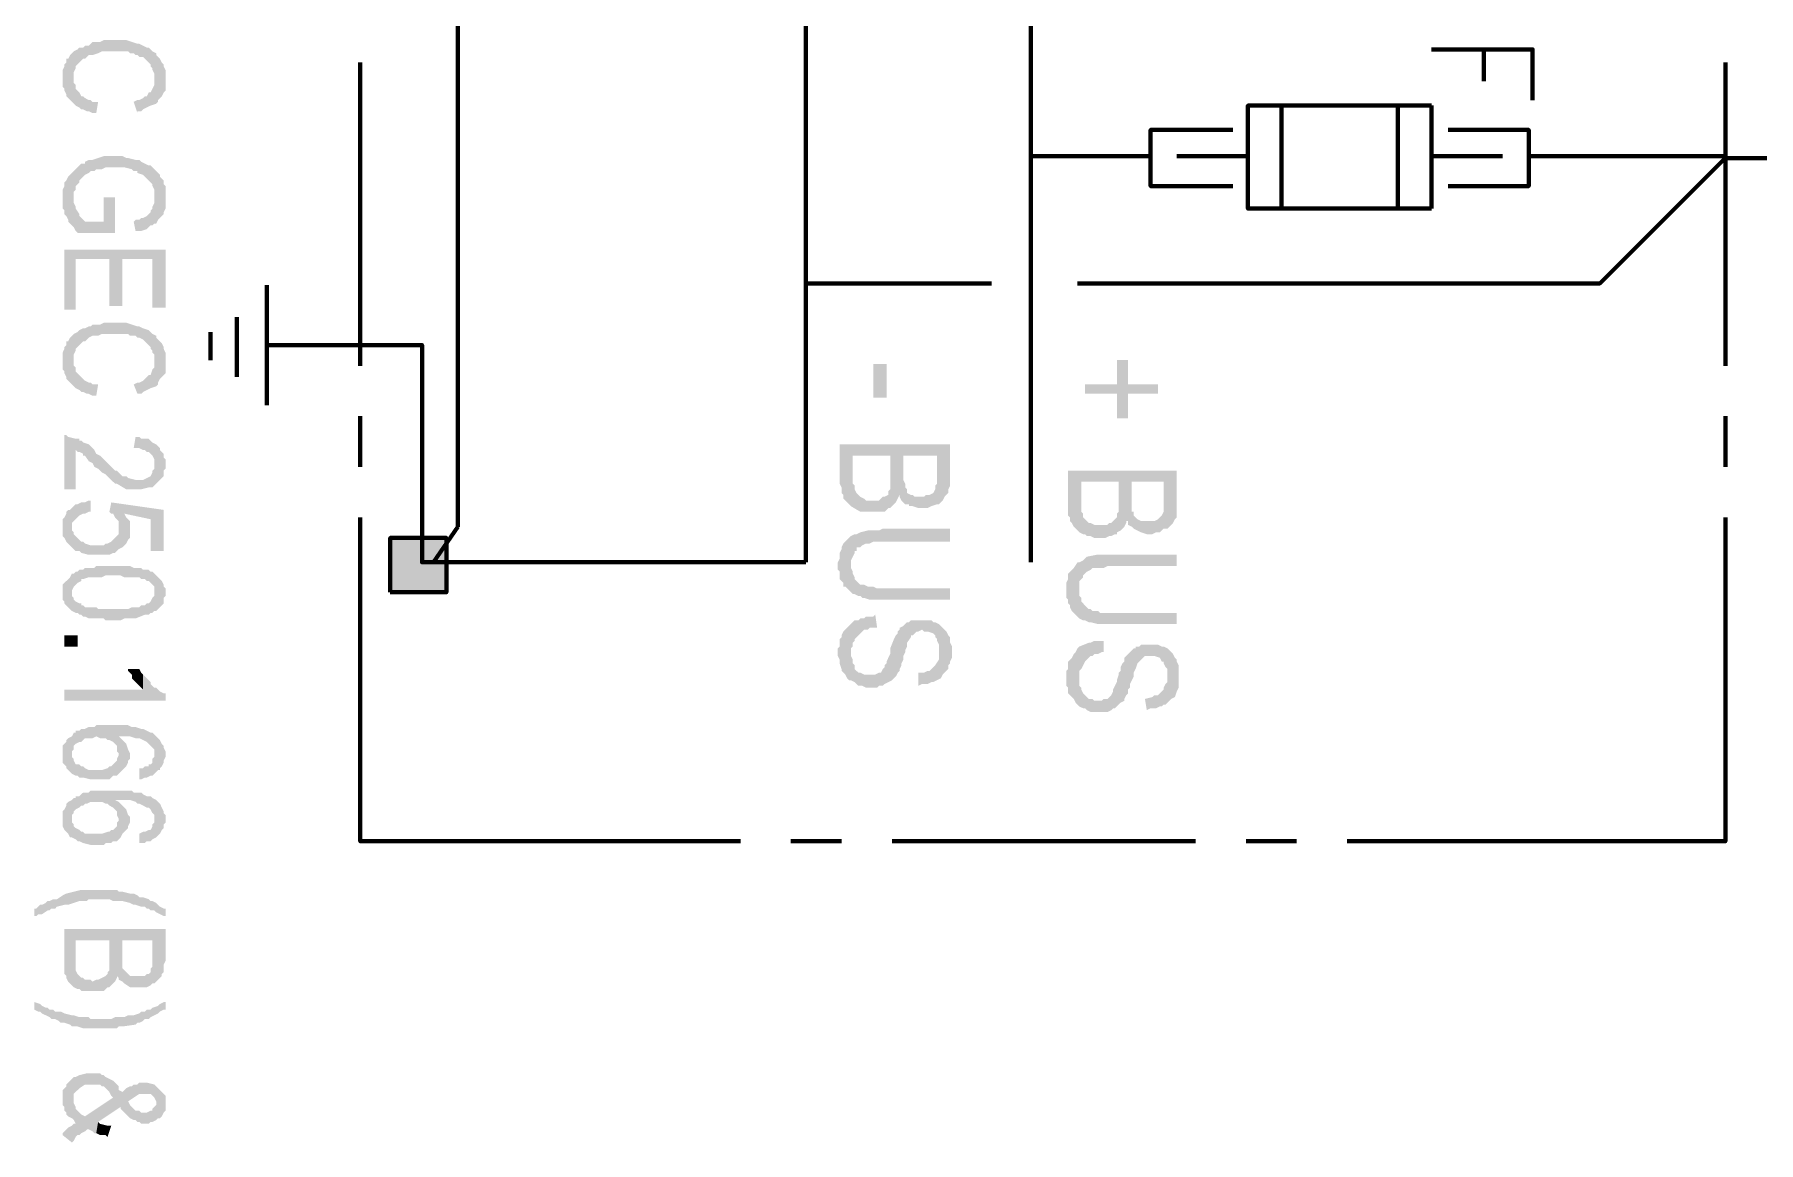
# Model space of a CAD drawing. Header units: inches. Extents: x -186 to 186, y -282 to 282.
# Drawn here: x 77.22 to 111.32, y -213.15 to -191.22 of the extents above; entities that cross this region are included whole.
import ezdxf

# ---------------------------------------------------------------- set-up
doc = ezdxf.new("R2010")
doc.units = ezdxf.units.IN
doc.header["$MEASUREMENT"] = 0
doc.layers.add('H', color=7, linetype='CONTINUOUS', lineweight=100)
doc.layers.add('P', color=250, linetype='CONTINUOUS', lineweight=100)

msp = doc.modelspace()

# ---------------------------------------------------------------- hatches: boundary and pattern name
at = {"layer": 'H', "linetype": 'Continuous'}
for points in [[(79.63, -191.593), (79.556, -191.556), (79.519, -191.519), (79.481, -191.481), (79.444, -191.481), (79.37, -191.444), (79.296, -191.407), (79.259, -191.407), (79.037, -191.333), (79, -191.333), (78.926, -191.333), (78.704, -191.333), (78.667, -191.333), (78.593, -191.333), (78.519, -191.37), (78.481, -191.37), (78.37, -191.37), (78.333, -191.407), (78.296, -191.444), (78.222, -191.444), (78.185, -191.481), (78.111, -191.481), (78.074, -191.519), (78, -191.556), (77.963, -191.593), (77.926, -191.63), (77.889, -191.704), (77.852, -191.704), (77.852, -191.778), (77.815, -191.815), (77.815, -191.852), (77.778, -191.926), (77.778, -191.963), (77.778, -192.037), (77.778, -192.111), (77.778, -192.148), (77.778, -192.185), (77.778, -192.259), (77.815, -192.296), (77.815, -192.333), (77.852, -192.407), (77.852, -192.444), (77.889, -192.481), (77.926, -192.519), (77.963, -192.556), (78, -192.074), (78, -192), (78, -191.963), (78.037, -191.889), (78.037, -191.852), (78.074, -191.815), (78.111, -191.778), (78.148, -191.741), (78.185, -191.704), (78.222, -191.704), (78.259, -191.667), (78.296, -191.63), (78.37, -191.63), (78.481, -191.593), (78.556, -191.556), (78.63, -191.556), (78.667, -191.556), (78.963, -191.556), (79, -191.556), (79.074, -191.556), (79.111, -191.593), (79.185, -191.593), (79.222, -191.63), (79.259, -191.63), (79.296, -191.667), (79.37, -191.667), (79.407, -191.704), (79.444, -191.741), (79.481, -191.778), (79.519, -191.815), (79.519, -191.852), (79.556, -191.889), (79.556, -191.926), (79.593, -192), (79.593, -192.037), (79.593, -192.111)], [(79.815, -192.111), (79.815, -192.037), (79.815, -191.963), (79.815, -191.926), (79.778, -191.852), (79.778, -191.815), (79.741, -191.778), (79.704, -191.704), (79.667, -191.667), (79.63, -191.63), (79.63, -191.593), (79.593, -192.111), (79.593, -192.185), (79.593, -192.222), (79.556, -192.296), (79.519, -192.37), (79.481, -192.37), (79.444, -192.444), (79.407, -192.444), (79.37, -192.481), (79.296, -192.519), (79.259, -192.519), (79.185, -192.556), (79.259, -192.778), (79.259, -192.741), (79.333, -192.741), (79.37, -192.704), (79.519, -192.63), (79.63, -192.593), (79.667, -192.556), (79.667, -192.519), (79.704, -192.481), (79.741, -192.444), (79.778, -192.37), (79.815, -192.333), (79.815, -192.296), (79.815, -192.222), (79.815, -192.185)], [(78.481, -192.556), (78.444, -192.556), (78.37, -192.556), (78.333, -192.519), (78.296, -192.519), (78.222, -192.481), (78.185, -192.444), (78.148, -192.444), (78.111, -192.37), (78.074, -192.333), (78.037, -192.296), (78.037, -192.222), (78, -192.185), (78, -192.148), (78, -192.074), (77.963, -192.556), (78, -192.593), (78.037, -192.63), (78.111, -192.667), (78.148, -192.704), (78.185, -192.704), (78.259, -192.741), (78.296, -192.741), (78.37, -192.778), (78.444, -192.778)], [(79.815, -194.444), (79.815, -194.333), (79.815, -194.296), (79.815, -194.222), (79.778, -194.185), (79.778, -194.111), (79.741, -194.074), (79.704, -194.037), (79.704, -194), (79.667, -193.963), (79.63, -193.926), (79.593, -193.889), (79.556, -193.852), (79.519, -193.815), (79.481, -193.815), (79.407, -193.778), (79.333, -193.741), (79.296, -193.704), (79.222, -193.704), (79.074, -193.667), (79.037, -193.667), (78.963, -193.63), (78.852, -193.63), (78.778, -193.63), (78.704, -193.63), (78.593, -193.63), (78.37, -193.704), (78.333, -193.704), (78.296, -193.704), (78.222, -193.741), (78.222, -193.778), (78.148, -193.778), (78.111, -193.815), (78.074, -193.852), (78.037, -193.889), (78, -193.926), (77.963, -193.963), (77.926, -194), (77.889, -194.037), (77.852, -194.111), (77.815, -194.148), (77.815, -194.185), (77.815, -194.222), (77.778, -194.296), (77.778, -194.333), (77.778, -194.407), (77.778, -194.481), (77.778, -194.556), (77.778, -194.593), (77.778, -194.667), (77.815, -194.704), (77.815, -194.778), (77.852, -194.815), (77.889, -194.889), (77.889, -194.926), (77.926, -194.963), (77.963, -195), (78, -195.037), (78, -194.444), (78, -194.37), (78, -194.333), (78.037, -194.296), (78.037, -194.222), (78.074, -194.185), (78.111, -194.148), (78.111, -194.111), (78.148, -194.074), (78.185, -194.037), (78.222, -194), (78.296, -193.963), (78.333, -193.926), (78.407, -193.926), (78.444, -193.889), (78.556, -193.889), (78.63, -193.852), (78.667, -193.852), (78.741, -193.852), (78.889, -193.852), (78.926, -193.852), (79, -193.852), (79.148, -193.889), (79.185, -193.926), (79.259, -193.926), (79.259, -193.963), (79.37, -194), (79.407, -194.037), (79.444, -194.074), (79.481, -194.111), (79.519, -194.148), (79.556, -194.185), (79.556, -194.222), (79.593, -194.296), (79.593, -194.333), (79.593, -194.444), (79.63, -194.963), (79.667, -194.889), (79.704, -194.852), (79.741, -194.815), (79.778, -194.778), (79.778, -194.741), (79.815, -194.667), (79.815, -194.63), (79.815, -194.556), (79.815, -194.519)], [(78.815, -195.148), (78.815, -194.444), (78.593, -194.444), (78.593, -194.926), (78.222, -194.926), (78.185, -194.889), (78.148, -194.852), (78.111, -194.815), (78.111, -194.778), (78.037, -194.667), (78.037, -194.63), (78, -194.556), (78, -194.519), (78, -194.444), (78, -195.037), (78.037, -195.111), (78.074, -195.148)], [(79.63, -194.963), (79.593, -194.444), (79.593, -194.519), (79.593, -194.556), (79.556, -194.63), (79.556, -194.667), (79.519, -194.704), (79.519, -194.741), (79.481, -194.778), (79.444, -194.815), (79.37, -194.852), (79.333, -194.852), (79.296, -194.889), (79.222, -194.889), (79.185, -194.926), (79.222, -195.111), (79.259, -195.111), (79.333, -195.111), (79.444, -195.074), (79.481, -195.037), (79.519, -195), (79.556, -195), (79.593, -194.963)], [(79.815, -196.63), (79.815, -195.481), (77.815, -195.481), (77.815, -196.667), (78.037, -196.667), (78.037, -195.667), (78.704, -195.667), (78.704, -196.593), (78.963, -196.593), (78.963, -195.667), (79.556, -195.667), (79.556, -196.63)], [(79.63, -197.185), (79.556, -197.148), (79.519, -197.111), (79.481, -197.074), (79.37, -197.037), (79.296, -197), (79.259, -197), (79.037, -196.926), (79, -196.926), (78.926, -196.926), (78.704, -196.926), (78.667, -196.926), (78.593, -196.926), (78.519, -196.963), (78.481, -196.963), (78.37, -196.963), (78.333, -197), (78.296, -197), (78.222, -197.037), (78.185, -197.037), (78.111, -197.074), (78.074, -197.111), (78, -197.148), (77.963, -197.185), (77.926, -197.222), (77.889, -197.296), (77.852, -197.296), (77.852, -197.37), (77.815, -197.407), (77.815, -197.444), (77.778, -197.519), (77.778, -197.556), (77.778, -197.63), (77.778, -197.667), (77.778, -197.704), (77.778, -197.778), (77.778, -197.852), (77.815, -197.889), (77.815, -197.926), (77.852, -198), (77.852, -198.037), (77.889, -198.074), (77.926, -198.111), (77.963, -198.148), (78, -197.667), (78, -197.593), (78, -197.556), (78.037, -197.481), (78.037, -197.444), (78.074, -197.407), (78.111, -197.37), (78.148, -197.333), (78.185, -197.296), (78.222, -197.296), (78.259, -197.259), (78.296, -197.222), (78.37, -197.185), (78.481, -197.185), (78.556, -197.148), (78.63, -197.148), (78.667, -197.148), (78.963, -197.148), (79, -197.148), (79.074, -197.148), (79.111, -197.185), (79.185, -197.185), (79.222, -197.185), (79.259, -197.222), (79.296, -197.222), (79.37, -197.259), (79.407, -197.296), (79.444, -197.333), (79.481, -197.37), (79.519, -197.407), (79.519, -197.444), (79.556, -197.481), (79.556, -197.519), (79.593, -197.556), (79.593, -197.63), (79.593, -197.704)], [(79.815, -197.704), (79.815, -197.63), (79.815, -197.556), (79.815, -197.519), (79.778, -197.444), (79.778, -197.407), (79.741, -197.333), (79.704, -197.296), (79.667, -197.259), (79.63, -197.222), (79.63, -197.185), (79.593, -197.704), (79.593, -197.778), (79.593, -197.815), (79.556, -197.852), (79.519, -197.963), (79.481, -197.963), (79.444, -198), (79.407, -198.037), (79.37, -198.074), (79.296, -198.111), (79.259, -198.111), (79.185, -198.148), (79.259, -198.333), (79.333, -198.333), (79.37, -198.296), (79.519, -198.222), (79.63, -198.185), (79.667, -198.148), (79.667, -198.111), (79.704, -198.037), (79.741, -198), (79.778, -197.963), (79.815, -197.926), (79.815, -197.852), (79.815, -197.815), (79.815, -197.778)], [(78.481, -198.148), (78.444, -198.148), (78.37, -198.148), (78.333, -198.111), (78.296, -198.111), (78.222, -198.074), (78.185, -198.037), (78.148, -198), (78.111, -197.963), (78.074, -197.926), (78.037, -197.889), (78.037, -197.815), (78, -197.778), (78, -197.741), (78, -197.667), (77.963, -198.148), (78, -198.185), (78.037, -198.222), (78.111, -198.259), (78.148, -198.296), (78.185, -198.296), (78.259, -198.333), (78.296, -198.333), (78.37, -198.37), (78.444, -198.37)], [(93.815, -198.407), (94.074, -198.407), (94.074, -197.741), (93.815, -197.741)], [(99.444, -198.333), (99.444, -198.148), (98.852, -198.148), (98.852, -197.667), (98.63, -197.667), (98.63, -198.148), (98, -198.148), (98, -198.333), (98.63, -198.333), (98.63, -198.815), (98.852, -198.815), (98.852, -198.333)], [(79.63, -200.111), (79.593, -199.704), (79.593, -199.778), (79.593, -199.815), (79.556, -199.852), (79.556, -199.889), (79.519, -199.963), (79.444, -200), (79.37, -200.037), (79.333, -200.037), (79.259, -200.037), (79.222, -200.037), (79.074, -200), (79.037, -199.963), (78.963, -199.963), (78.926, -199.926), (78.889, -199.889), (78.852, -199.852), (78.815, -199.852), (78.778, -199.815), (78.741, -199.778), (78.704, -199.741), (78.63, -199.667), (78.519, -199.556), (78.444, -199.519), (78.407, -199.444), (78.37, -199.407), (78.333, -199.37), (78.296, -199.333), (78.185, -199.296), (78.148, -199.259), (78.111, -199.259), (78.111, -199.222), (78.037, -199.222), (77.889, -199.185), (77.852, -199.148), (77.815, -199.148), (77.815, -200.222), (78.037, -200.222), (78.037, -199.444), (78.074, -199.481), (78.111, -199.481), (78.185, -199.519), (78.185, -199.556), (78.222, -199.556), (78.296, -199.667), (78.37, -199.704), (78.407, -199.778), (78.481, -199.815), (78.519, -199.852), (78.556, -199.889), (78.63, -199.926), (78.667, -199.963), (78.704, -200), (78.741, -200.037), (78.778, -200.074), (78.815, -200.111), (78.852, -200.111), (79.037, -200.222), (79.111, -200.222), (79.148, -200.222), (79.185, -200.222), (79.333, -200.222), (79.481, -200.185), (79.556, -200.185), (79.593, -200.148)], [(79.815, -199.741), (79.815, -199.63), (79.778, -199.593), (79.778, -199.519), (79.741, -199.481), (79.704, -199.444), (79.704, -199.407), (79.667, -199.37), (79.63, -199.333), (79.556, -199.296), (79.519, -199.259), (79.481, -199.222), (79.407, -199.222), (79.333, -199.222), (79.296, -199.185), (79.222, -199.185), (79.185, -199.407), (79.259, -199.407), (79.296, -199.407), (79.37, -199.444), (79.407, -199.444), (79.444, -199.481), (79.481, -199.481), (79.519, -199.519), (79.556, -199.556), (79.593, -199.63), (79.593, -199.667), (79.593, -199.704), (79.63, -200.111), (79.667, -200.074), (79.741, -200), (79.778, -199.963), (79.778, -199.889), (79.778, -199.852), (79.815, -199.815)], [(95.333, -200), (95.333, -199.333), (93.148, -199.333), (93.148, -200.111), (93.185, -200.185), (93.185, -200.222), (93.185, -200.296), (93.222, -200.333), (93.222, -200.37), (93.222, -200.407), (93.259, -200.444), (93.296, -200.481), (93.333, -200.519), (93.37, -200.556), (93.407, -199.556), (94.148, -199.556), (94.148, -200), (94.185, -200.556), (94.222, -200.519), (94.259, -200.481), (94.296, -200.407), (94.333, -200.333), (94.333, -200.37), (94.37, -200.444), (94.407, -200.481), (94.407, -199.556), (95.074, -199.556), (95.074, -199.926), (95.111, -200.519), (95.148, -200.481), (95.185, -200.444), (95.222, -200.37), (95.259, -200.333), (95.296, -200.296), (95.296, -200.259), (95.296, -200.222), (95.333, -200.148), (95.333, -200.074)], [(94.185, -200.556), (94.148, -200), (94.148, -200.111), (94.148, -200.148), (94.148, -200.222), (94.111, -200.259), (94.111, -200.333), (94.037, -200.37), (94, -200.37), (93.963, -200.407), (93.926, -200.444), (93.852, -200.444), (93.741, -200.444), (93.667, -200.444), (93.63, -200.407), (93.556, -200.37), (93.519, -200.333), (93.481, -200.296), (93.444, -200.222), (93.444, -200.148), (93.407, -200.111), (93.407, -199.556), (93.37, -200.556), (93.556, -200.667), (93.593, -200.667), (93.667, -200.667), (93.889, -200.667), (93.963, -200.667), (94.037, -200.667), (94.074, -200.63), (94.111, -200.593), (94.148, -200.593)], [(95.111, -200.519), (95.074, -199.926), (95.074, -200.111), (95.037, -200.148), (95.037, -200.185), (95.037, -200.222), (95, -200.296), (94.926, -200.333), (94.852, -200.333), (94.815, -200.37), (94.741, -200.37), (94.704, -200.37), (94.63, -200.37), (94.593, -200.333), (94.556, -200.333), (94.481, -200.296), (94.481, -200.222), (94.444, -200.185), (94.444, -200.148), (94.444, -200.111), (94.407, -200.037), (94.407, -199.556), (94.407, -200.481), (94.444, -200.519), (94.519, -200.519), (94.519, -200.556), (94.593, -200.556), (94.704, -200.593), (94.852, -200.593), (94.889, -200.593), (94.963, -200.556), (95.074, -200.519)], [(99.815, -200.519), (99.815, -199.852), (97.667, -199.852), (97.667, -200.593), (97.667, -200.667), (97.667, -200.741), (97.704, -200.778), (97.704, -200.852), (97.741, -200.889), (97.778, -200.963), (97.815, -201), (97.852, -201.037), (97.889, -201.074), (97.926, -200.074), (98.667, -200.074), (98.667, -200.481), (98.704, -201.037), (98.741, -201), (98.778, -200.963), (98.815, -200.889), (98.815, -200.852), (98.852, -200.852), (98.852, -200.926), (98.926, -200.963), (98.926, -200.074), (99.556, -200.074), (99.556, -200.444), (99.63, -201), (99.667, -200.963), (99.704, -200.926), (99.741, -200.889), (99.778, -200.815), (99.815, -200.778), (99.815, -200.704), (99.815, -200.63), (99.815, -200.556)], [(98.704, -201.037), (98.667, -200.481), (98.667, -200.593), (98.667, -200.667), (98.63, -200.704), (98.63, -200.741), (98.63, -200.778), (98.593, -200.815), (98.556, -200.852), (98.519, -200.889), (98.481, -200.889), (98.444, -200.926), (98.37, -200.926), (98.222, -200.926), (98.185, -200.926), (98.111, -200.889), (98.074, -200.889), (98.037, -200.852), (98, -200.815), (97.963, -200.778), (97.963, -200.741), (97.963, -200.704), (97.926, -200.667), (97.926, -200.593), (97.926, -200.074), (97.889, -201.074), (97.963, -201.111), (98, -201.111), (98.037, -201.148), (98.111, -201.148), (98.185, -201.185), (98.407, -201.185), (98.481, -201.148), (98.519, -201.148), (98.593, -201.111), (98.63, -201.111), (98.63, -201.074)], [(99.63, -201), (99.556, -200.444), (99.556, -200.63), (99.556, -200.667), (99.519, -200.741), (99.481, -200.778), (99.444, -200.815), (99.37, -200.852), (99.296, -200.852), (99.222, -200.852), (99.148, -200.852), (99.111, -200.852), (99.037, -200.815), (99, -200.778), (98.963, -200.741), (98.963, -200.667), (98.926, -200.667), (98.926, -200.593), (98.926, -200.519), (98.926, -200.074), (98.926, -200.963), (98.963, -201), (99.037, -201.037), (99.111, -201.074), (99.222, -201.111), (99.333, -201.111), (99.407, -201.074), (99.481, -201.074), (99.556, -201)], [(78.333, -200.667), (78.333, -200.444), (78.296, -200.444), (78.222, -200.481), (78.185, -200.481), (78.148, -200.481), (78.074, -200.519), (78.037, -200.519), (78, -200.556), (77.963, -200.593), (77.963, -200.963), (77.963, -200.889), (78, -200.852), (78.037, -200.815), (78.074, -200.778), (78.111, -200.741), (78.185, -200.704), (78.222, -200.704), (78.296, -200.667)], [(79.778, -201.444), (79.778, -200.63), (78.741, -200.481), (78.704, -200.667), (78.741, -200.704), (78.778, -200.704), (78.815, -200.778), (78.852, -200.815), (78.889, -200.852), (78.889, -200.926), (78.889, -201.407), (78.963, -201.37), (79, -200.704), (79.519, -200.815), (79.519, -201.444)], [(78.889, -201.407), (78.889, -200.963), (78.889, -201.037), (78.889, -201.111), (78.852, -201.148), (78.815, -201.185), (78.778, -201.222), (78.741, -201.259), (78.667, -201.296), (78.63, -201.296), (78.593, -201.333), (78.333, -201.333), (78.222, -201.296), (78.185, -201.259), (78.148, -201.259), (78.111, -201.222), (78.074, -201.185), (78.037, -201.148), (78, -201.111), (78, -201.074), (77.963, -201.037), (77.963, -200.963), (77.963, -200.593), (77.926, -200.63), (77.889, -200.63), (77.852, -200.667), (77.852, -200.704), (77.815, -200.778), (77.778, -200.815), (77.778, -200.852), (77.778, -200.926), (77.778, -200.963), (77.778, -201.037), (77.778, -201.074), (77.778, -201.148), (77.815, -201.185), (77.852, -201.259), (77.889, -201.296), (77.963, -201.37), (78, -201.407), (78.037, -201.444), (78.111, -201.444), (78.148, -201.481), (78.296, -201.519), (78.37, -201.519), (78.556, -201.519), (78.63, -201.519), (78.667, -201.519), (78.704, -201.519), (78.778, -201.481), (78.815, -201.481), (78.852, -201.444)], [(79.111, -201.037), (79.111, -200.963), (79.111, -200.889), (79.111, -200.852), (79.074, -200.815), (79.037, -200.778), (79, -200.704), (78.963, -201.37), (79.037, -201.296), (79.074, -201.222), (79.111, -201.185), (79.111, -201.148), (79.111, -201.074)], [(95.333, -202.407), (95.333, -202.185), (93.889, -202.185), (93.815, -202.148), (93.741, -202.148), (93.704, -202.148), (93.63, -202.111), (93.593, -202.111), (93.556, -202.111), (93.519, -202.074), (93.481, -202.037), (93.444, -202), (93.444, -201.963), (93.407, -201.889), (93.407, -201.852), (93.37, -201.778), (93.37, -201.704), (93.37, -201.148), (93.333, -201.185), (93.259, -201.259), (93.222, -201.296), (93.185, -201.37), (93.185, -201.407), (93.148, -201.481), (93.148, -201.519), (93.148, -201.593), (93.111, -201.667), (93.111, -201.815), (93.148, -201.852), (93.148, -201.926), (93.148, -202), (93.185, -202.037), (93.222, -202.074), (93.222, -202.148), (93.259, -202.148), (93.296, -202.185), (93.333, -202.222), (93.407, -202.296), (93.444, -202.296), (93.519, -202.333), (93.556, -202.333), (93.593, -202.37), (93.63, -202.37), (93.741, -202.407), (93.852, -202.407), (93.926, -202.407), (94.074, -202.407)], [(95.333, -201.259), (95.333, -201), (94, -201), (93.926, -201.037), (93.852, -201.037), (93.778, -201.037), (93.704, -201.037), (93.556, -201.074), (93.481, -201.111), (93.444, -201.111), (93.37, -201.148), (93.37, -201.704), (93.37, -201.63), (93.407, -201.556), (93.444, -201.481), (93.444, -201.444), (93.481, -201.444), (93.481, -201.37), (93.556, -201.37), (93.593, -201.333), (93.667, -201.296), (93.704, -201.296), (93.741, -201.296), (93.815, -201.259), (93.852, -201.259), (93.926, -201.259), (94.074, -201.259)], [(85.37, -201.185), (84.259, -201.185), (84.259, -202.259)], [(85.37, -201.185), (85.37, -202.259), (84.259, -202.259)], [(99.815, -201.741), (99.815, -201.519), (98.519, -201.519), (98.444, -201.519), (98.333, -201.519), (98.296, -201.519), (98.222, -201.519), (98.037, -201.556), (98, -201.593), (97.963, -201.63), (97.889, -201.667), (97.889, -202.185), (97.889, -202.111), (97.889, -202.037), (97.926, -202), (97.963, -201.963), (97.963, -201.926), (98, -201.889), (98.037, -201.852), (98.111, -201.815), (98.148, -201.778), (98.185, -201.778), (98.259, -201.778), (98.296, -201.778), (98.37, -201.778), (98.444, -201.741), (98.593, -201.741)], [(79.815, -202.259), (79.815, -202.185), (79.778, -202.148), (79.778, -202.111), (79.741, -202.037), (79.704, -202), (79.667, -201.963), (79.63, -201.926), (79.593, -201.889), (79.556, -201.852), (79.519, -201.852), (79.481, -201.815), (79.407, -201.815), (79.37, -201.815), (79.333, -201.778), (79.296, -201.778), (79.222, -201.778), (79.185, -201.778), (79.111, -201.741), (79.037, -201.741), (79, -201.741), (78.593, -201.741), (78.519, -201.741), (78.444, -201.741), (78.407, -201.778), (78.333, -201.778), (78.296, -201.778), (78.222, -201.778), (78.185, -201.815), (78.148, -201.815), (78.111, -201.815), (78.074, -201.852), (78.037, -201.852), (78, -201.889), (77.963, -201.889), (77.963, -202.259), (77.963, -202.222), (78, -202.148), (78.037, -202.111), (78.074, -202.074), (78.148, -202.037), (78.148, -202), (78.185, -202), (78.296, -201.963), (78.333, -201.963), (78.37, -201.963), (78.444, -201.963), (78.556, -201.963), (78.63, -201.926), (78.926, -201.926), (79, -201.963), (79.148, -201.963), (79.222, -201.963), (79.296, -201.963), (79.333, -202), (79.37, -202), (79.407, -202), (79.444, -202.037), (79.481, -202.037), (79.519, -202.074), (79.556, -202.111), (79.593, -202.148), (79.593, -202.222), (79.593, -202.259), (79.63, -202.63), (79.667, -202.593), (79.704, -202.556), (79.741, -202.519), (79.778, -202.481), (79.778, -202.444), (79.778, -202.37), (79.815, -202.333)], [(99.815, -202.889), (99.815, -202.667), (98.37, -202.667), (98.296, -202.667), (98.259, -202.63), (98.185, -202.63), (98.148, -202.63), (98.111, -202.593), (98.074, -202.593), (98.037, -202.556), (98, -202.519), (97.963, -202.481), (97.926, -202.444), (97.926, -202.37), (97.889, -202.333), (97.889, -202.259), (97.889, -202.185), (97.889, -201.667), (97.852, -201.667), (97.778, -201.778), (97.741, -201.815), (97.667, -201.889), (97.667, -201.963), (97.667, -202), (97.63, -202.074), (97.63, -202.148), (97.63, -202.296), (97.63, -202.37), (97.667, -202.407), (97.667, -202.481), (97.704, -202.519), (97.704, -202.556), (97.741, -202.63), (97.778, -202.667), (97.815, -202.704), (97.852, -202.741), (97.889, -202.778), (97.963, -202.815), (98, -202.815), (98.074, -202.852), (98.111, -202.852), (98.259, -202.889), (98.37, -202.889), (98.444, -202.889), (98.593, -202.889)], [(79.63, -202.63), (79.593, -202.259), (79.593, -202.296), (79.593, -202.333), (79.556, -202.37), (79.519, -202.444), (79.481, -202.481), (79.444, -202.481), (79.407, -202.519), (79.37, -202.519), (79.333, -202.519), (79.296, -202.556), (79.185, -202.556), (79.148, -202.556), (79.074, -202.593), (78.481, -202.593), (78.444, -202.556), (78.37, -202.556), (78.296, -202.556), (78.222, -202.556), (78.185, -202.519), (78.148, -202.519), (78.148, -202.481), (78.111, -202.481), (78.037, -202.444), (78, -202.407), (78, -202.37), (77.963, -202.333), (77.963, -202.259), (77.963, -201.889), (77.926, -201.963), (77.852, -202.037), (77.815, -202.074), (77.778, -202.111), (77.778, -202.148), (77.778, -202.222), (77.778, -202.259), (77.778, -202.296), (77.778, -202.333), (77.778, -202.407), (77.815, -202.444), (77.815, -202.481), (77.852, -202.519), (77.889, -202.556), (77.963, -202.63), (78.037, -202.667), (78.074, -202.667), (78.111, -202.704), (78.148, -202.704), (78.185, -202.741), (78.222, -202.741), (78.296, -202.778), (78.333, -202.778), (78.407, -202.778), (78.444, -202.778), (78.593, -202.778), (78.63, -202.815), (78.926, -202.815), (79, -202.778), (79.074, -202.778), (79.148, -202.778), (79.185, -202.778), (79.222, -202.778), (79.407, -202.704), (79.444, -202.704), (79.481, -202.704), (79.519, -202.667), (79.556, -202.667), (79.593, -202.63)], [(95.37, -203.444), (95.37, -203.333), (95.333, -203.259), (95.333, -203.185), (95.333, -203.148), (95.296, -203.111), (95.259, -203.037), (95.222, -203), (95.185, -202.963), (95.148, -202.926), (95.111, -202.889), (95.037, -202.852), (95, -202.852), (94.963, -202.815), (94.889, -202.815), (94.667, -202.815), (94.63, -202.815), (94.556, -202.815), (94.519, -202.852), (94.481, -202.852), (94.444, -202.889), (94.407, -202.926), (94.333, -202.963), (94.333, -203), (94.296, -203.037), (94.296, -203.074), (94.259, -203.111), (94.222, -203.185), (94.148, -203.37), (94.148, -203.407), (94.148, -203.481), (94.074, -203.63), (94.074, -203.667), (94.037, -203.704), (94.037, -203.741), (94, -203.778), (93.963, -203.852), (93.926, -203.852), (93.852, -203.889), (93.815, -203.889), (93.667, -203.889), (93.63, -203.889), (93.556, -203.852), (93.519, -203.852), (93.481, -203.815), (93.444, -203.778), (93.444, -203.704), (93.407, -203.667), (93.407, -203.593), (93.37, -203.519), (93.37, -203.481), (93.37, -202.889), (93.333, -202.926), (93.296, -202.963), (93.259, -203), (93.222, -203.037), (93.185, -203.111), (93.185, -203.148), (93.148, -203.185), (93.148, -203.259), (93.148, -203.333), (93.111, -203.37), (93.111, -203.519), (93.148, -203.593), (93.148, -203.667), (93.185, -203.778), (93.185, -203.815), (93.222, -203.852), (93.259, -203.889), (93.296, -203.963), (93.333, -204), (93.37, -204), (93.444, -204.037), (93.481, -204.074), (93.519, -204.111), (93.593, -204.111), (93.667, -204.148), (93.889, -204.148), (93.926, -204.111), (94, -204.111), (94.037, -204.074), (94.111, -204.037), (94.185, -204), (94.259, -203.926), (94.296, -203.852), (94.333, -203.815), (94.333, -203.778), (94.37, -203.704), (94.37, -203.667), (94.407, -203.593), (94.407, -203.519), (94.444, -203.444), (94.444, -203.407), (94.481, -203.333), (94.481, -203.259), (94.556, -203.148), (94.556, -203.111), (94.593, -203.111), (94.667, -203.037), (94.704, -203.037), (94.778, -203), (94.815, -203.037), (94.889, -203.037), (95, -203.074), (95.037, -203.111), (95.037, -203.148), (95.074, -203.185), (95.074, -203.222), (95.111, -203.296), (95.111, -203.444), (95.148, -203.963), (95.185, -203.889), (95.259, -203.815), (95.296, -203.778), (95.296, -203.704), (95.333, -203.667), (95.333, -203.63), (95.37, -203.556), (95.37, -203.481)], [(93.889, -202.963), (93.852, -202.704), (93.815, -202.741), (93.741, -202.741), (93.667, -202.741), (93.63, -202.778), (93.556, -202.778), (93.519, -202.815), (93.444, -202.815), (93.407, -202.852), (93.37, -202.889), (93.37, -203.481), (93.37, -203.37), (93.407, -203.333), (93.407, -203.259), (93.444, -203.222), (93.444, -203.185), (93.481, -203.148), (93.519, -203.111), (93.556, -203.074), (93.593, -203.037), (93.63, -203), (93.704, -203), (93.741, -202.963), (93.815, -202.963)], [(77.815, -203.333), (78.074, -203.333), (78.074, -203.111), (77.815, -203.111)], [(98.37, -203.444), (98.37, -203.222), (98.296, -203.222), (98.222, -203.222), (98.185, -203.222), (98.111, -203.259), (98.074, -203.259), (97.889, -203.333), (97.852, -203.37), (97.889, -203.963), (97.889, -203.852), (97.889, -203.815), (97.926, -203.778), (97.963, -203.704), (98, -203.63), (98.037, -203.593), (98.074, -203.556), (98.111, -203.519), (98.148, -203.519), (98.185, -203.481), (98.259, -203.481), (98.333, -203.444)], [(95.148, -203.963), (95.111, -203.444), (95.111, -203.519), (95.111, -203.593), (95.037, -203.704), (95, -203.741), (94.963, -203.778), (94.926, -203.815), (94.889, -203.815), (94.815, -203.852), (94.778, -203.852), (94.704, -203.852), (94.704, -204.111), (94.778, -204.074), (94.852, -204.074), (94.889, -204.074), (94.963, -204.037), (95, -204.037), (95.074, -204)], [(99.852, -203.926), (99.852, -203.815), (99.852, -203.778), (99.852, -203.704), (99.815, -203.63), (99.815, -203.593), (99.778, -203.556), (99.741, -203.481), (99.704, -203.444), (99.667, -203.407), (99.63, -203.37), (99.556, -203.333), (99.519, -203.333), (99.444, -203.296), (99.407, -203.296), (99.185, -203.296), (99.111, -203.296), (99.074, -203.333), (99, -203.333), (99, -203.37), (98.963, -203.37), (98.889, -203.444), (98.852, -203.481), (98.815, -203.519), (98.778, -203.556), (98.778, -203.63), (98.741, -203.667), (98.704, -203.741), (98.704, -203.815), (98.667, -203.852), (98.667, -203.889), (98.63, -204), (98.63, -204.037), (98.593, -204.111), (98.556, -204.185), (98.556, -204.222), (98.519, -204.296), (98.481, -204.333), (98.444, -204.37), (98.37, -204.37), (98.333, -204.407), (98.185, -204.407), (98.148, -204.37), (98.074, -204.37), (98.037, -204.333), (98, -204.296), (97.963, -204.259), (97.926, -204.185), (97.926, -204.148), (97.889, -204.111), (97.889, -204.037), (97.889, -203.963), (97.852, -203.37), (97.815, -203.444), (97.778, -203.481), (97.741, -203.556), (97.704, -203.593), (97.667, -203.63), (97.667, -203.704), (97.667, -203.778), (97.63, -203.815), (97.63, -203.889), (97.63, -204.037), (97.63, -204.111), (97.667, -204.148), (97.667, -204.185), (97.667, -204.259), (97.704, -204.296), (97.778, -204.37), (97.815, -204.444), (97.852, -204.481), (97.889, -204.519), (97.963, -204.556), (98, -204.556), (98.037, -204.593), (98.111, -204.63), (98.148, -204.63), (98.37, -204.63), (98.444, -204.63), (98.519, -204.593), (98.556, -204.556), (98.593, -204.556), (98.63, -204.519), (98.667, -204.481), (98.704, -204.444), (98.778, -204.407), (98.778, -204.37), (98.815, -204.296), (98.852, -204.259), (98.852, -204.185), (98.889, -204.148), (98.889, -204.074), (98.926, -204), (98.963, -203.926), (98.963, -203.889), (98.963, -203.852), (99, -203.778), (99.037, -203.667), (99.074, -203.63), (99.111, -203.593), (99.185, -203.519), (99.222, -203.519), (99.296, -203.519), (99.333, -203.519), (99.37, -203.519), (99.481, -203.556), (99.519, -203.63), (99.556, -203.63), (99.556, -203.667), (99.593, -203.741), (99.63, -203.778), (99.63, -203.926), (99.63, -204.444), (99.667, -204.407), (99.704, -204.37), (99.778, -204.333), (99.815, -204.222), (99.852, -204.148), (99.852, -204.111), (99.852, -204.037), (99.852, -203.963)], [(79.815, -204.407), (79.815, -204.259), (79.778, -204.259), (79.704, -204.222), (79.667, -204.185), (79.63, -204.148), (79.593, -204.148), (79.519, -204.074), (79.519, -204.037), (79.444, -203.963), (79.407, -203.926), (79.37, -203.889), (79.37, -204.185), (77.815, -204.185), (77.815, -204.407)], [(79.37, -203.889), (79.333, -203.852), (79.296, -203.778), (79.074, -203.778), (79.074, -203.815), (79.111, -203.852), (79.148, -203.889), (79.148, -203.963), (79.185, -204), (79.222, -204.037), (79.259, -204.074), (79.296, -204.111), (79.333, -204.148), (79.37, -204.185)], [(99.63, -204.444), (99.63, -203.926), (99.63, -204.037), (99.593, -204.074), (99.556, -204.148), (99.556, -204.185), (99.519, -204.222), (99.481, -204.259), (99.444, -204.296), (99.37, -204.296), (99.333, -204.333), (99.185, -204.37), (99.222, -204.593), (99.296, -204.556), (99.333, -204.556), (99.407, -204.556), (99.481, -204.519), (99.519, -204.519), (99.556, -204.481), (99.593, -204.481)], [(79.111, -205.481), (79.111, -205.444), (79.074, -205.37), (79.037, -205.259), (79, -205.222), (78.963, -205.185), (78.926, -205.148), (78.889, -205.111), (78.815, -205.111), (78.815, -204.889), (78.593, -204.889), (78.519, -204.889), (78.444, -204.889), (78.407, -204.926), (78.333, -204.926), (78.296, -204.926), (78.222, -204.963), (78.185, -204.963), (78.148, -204.963), (78.111, -205), (78.037, -205), (78.037, -205.037), (78, -205.037), (77.963, -205.111), (77.963, -205.481), (77.963, -205.407), (78, -205.37), (78, -205.296), (78.037, -205.259), (78.111, -205.222), (78.148, -205.222), (78.185, -205.185), (78.222, -205.148), (78.333, -205.148), (78.37, -205.148), (78.444, -205.111), (78.519, -205.148), (78.556, -205.148), (78.63, -205.148), (78.667, -205.185), (78.704, -205.185), (78.778, -205.222), (78.852, -205.296), (78.852, -205.333), (78.852, -205.407), (78.889, -205.444), (78.889, -205.852), (78.926, -205.815), (78.963, -205.778), (79, -205.741), (79.037, -205.704), (79.074, -205.63), (79.074, -205.593), (79.111, -205.556)], [(79.63, -205.111), (79.556, -205.037), (79.519, -205.037), (79.444, -205), (79.37, -204.963), (79.333, -204.963), (79.222, -204.926), (79.185, -204.926), (79.148, -204.926), (79.074, -204.889), (78.963, -204.889), (78.889, -204.889), (78.815, -204.889), (78.815, -205.111), (79, -205.111), (79.037, -205.111), (79.111, -205.111), (79.222, -205.148), (79.259, -205.148), (79.296, -205.148), (79.37, -205.185), (79.444, -205.222), (79.481, -205.259), (79.519, -205.296), (79.556, -205.333), (79.593, -205.37), (79.593, -205.444), (79.593, -205.481)], [(78.889, -205.852), (78.889, -205.444), (78.889, -205.481), (78.852, -205.556), (78.852, -205.593), (78.778, -205.667), (78.741, -205.704), (78.704, -205.704), (78.667, -205.741), (78.556, -205.778), (78.481, -205.778), (78.407, -205.778), (78.333, -205.778), (78.296, -205.778), (78.222, -205.741), (78.185, -205.704), (78.148, -205.704), (78.111, -205.667), (78.037, -205.667), (78, -205.593), (78, -205.556), (77.963, -205.519), (77.963, -205.481), (77.963, -205.111), (77.889, -205.148), (77.852, -205.185), (77.852, -205.222), (77.815, -205.259), (77.778, -205.296), (77.778, -205.37), (77.778, -205.407), (77.778, -205.481), (77.778, -205.519), (77.778, -205.556), (77.778, -205.63), (77.815, -205.667), (77.852, -205.704), (77.852, -205.741), (77.889, -205.778), (77.926, -205.815), (77.963, -205.852), (78.037, -205.889), (78.074, -205.889), (78.111, -205.926), (78.185, -205.926), (78.333, -205.963), (78.593, -205.963), (78.63, -205.963), (78.704, -205.963), (78.741, -205.926), (78.778, -205.889), (78.852, -205.889)], [(79.815, -205.481), (79.815, -205.407), (79.778, -205.333), (79.778, -205.296), (79.741, -205.259), (79.704, -205.185), (79.667, -205.148), (79.63, -205.111), (79.593, -205.481), (79.593, -205.519), (79.556, -205.556), (79.556, -205.63), (79.519, -205.667), (79.481, -205.667), (79.481, -205.704), (79.407, -205.704), (79.37, -205.741), (79.296, -205.741), (79.296, -205.963), (79.333, -205.963), (79.407, -205.926), (79.444, -205.926), (79.519, -205.889), (79.556, -205.889), (79.63, -205.815), (79.667, -205.778), (79.704, -205.778), (79.704, -205.741), (79.741, -205.704), (79.778, -205.63), (79.778, -205.593), (79.815, -205.519)], [(79.111, -206.778), (79.111, -206.704), (79.074, -206.667), (79.037, -206.556), (79, -206.519), (78.963, -206.481), (78.926, -206.444), (78.889, -206.407), (78.815, -206.37), (78.815, -206.185), (78.593, -206.185), (78.519, -206.185), (78.444, -206.185), (78.407, -206.185), (78.333, -206.185), (78.296, -206.222), (78.222, -206.222), (78.185, -206.222), (78.148, -206.259), (78.111, -206.296), (78.037, -206.296), (78.037, -206.333), (78, -206.333), (77.963, -206.37), (77.963, -206.741), (77.963, -206.667), (78, -206.63), (78, -206.593), (78.037, -206.556), (78.111, -206.519), (78.148, -206.481), (78.185, -206.481), (78.222, -206.444), (78.259, -206.444), (78.333, -206.407), (78.37, -206.407), (78.444, -206.407), (78.519, -206.407), (78.556, -206.407), (78.63, -206.444), (78.667, -206.444), (78.704, -206.481), (78.778, -206.519), (78.852, -206.593), (78.852, -206.63), (78.852, -206.667), (78.889, -206.741), (78.889, -207.148), (78.926, -207.111), (78.963, -207.037), (79, -207), (79.037, -206.963), (79.074, -206.926), (79.074, -206.889), (79.111, -206.815)], [(79.63, -206.37), (79.556, -206.333), (79.519, -206.296), (79.444, -206.296), (79.37, -206.259), (79.333, -206.222), (79.222, -206.222), (79.185, -206.222), (79.148, -206.185), (79.074, -206.185), (78.963, -206.185), (78.889, -206.185), (78.815, -206.185), (78.815, -206.37), (79, -206.37), (79.037, -206.37), (79.111, -206.37), (79.222, -206.407), (79.259, -206.444), (79.296, -206.444), (79.37, -206.481), (79.444, -206.519), (79.481, -206.519), (79.519, -206.556), (79.556, -206.63), (79.593, -206.667), (79.593, -206.704), (79.593, -206.741)], [(78.889, -207.148), (78.889, -206.741), (78.889, -206.778), (78.852, -206.815), (78.852, -206.889), (78.778, -206.963), (78.741, -206.963), (78.704, -207), (78.667, -207), (78.556, -207.037), (78.481, -207.037), (78.407, -207.037), (78.333, -207.037), (78.296, -207.037), (78.222, -207.037), (78.185, -207), (78.148, -207), (78.111, -206.963), (78.037, -206.926), (78, -206.889), (78, -206.852), (77.963, -206.815), (77.963, -206.741), (77.963, -206.37), (77.889, -206.407), (77.852, -206.444), (77.852, -206.481), (77.815, -206.556), (77.778, -206.593), (77.778, -206.63), (77.778, -206.704), (77.778, -206.741), (77.778, -206.778), (77.778, -206.852), (77.778, -206.889), (77.815, -206.963), (77.852, -207), (77.889, -207.037), (77.926, -207.111), (77.963, -207.111), (78.037, -207.148), (78.074, -207.185), (78.111, -207.185), (78.185, -207.222), (78.333, -207.259), (78.593, -207.259), (78.63, -207.222), (78.704, -207.222), (78.741, -207.222), (78.778, -207.185), (78.852, -207.185)], [(79.815, -206.778), (79.815, -206.667), (79.778, -206.63), (79.778, -206.593), (79.741, -206.519), (79.704, -206.444), (79.667, -206.407), (79.63, -206.37), (79.593, -206.741), (79.593, -206.815), (79.556, -206.852), (79.556, -206.889), (79.519, -206.963), (79.481, -206.963), (79.407, -207), (79.37, -207), (79.296, -207.037), (79.296, -207.222), (79.333, -207.222), (79.407, -207.222), (79.444, -207.185), (79.519, -207.185), (79.556, -207.148), (79.63, -207.111), (79.667, -207.074), (79.704, -207.037), (79.741, -206.963), (79.778, -206.926), (79.778, -206.852), (79.815, -206.815)], [(79.815, -208.667), (79.815, -208.519), (79.778, -208.519), (79.704, -208.481), (79.667, -208.444), (79.63, -208.407), (79.556, -208.37), (79.519, -208.37), (79.481, -208.333), (79.37, -208.296), (79.296, -208.296), (79.259, -208.259), (79.185, -208.222), (79.148, -208.222), (79.111, -208.222), (78.963, -208.185), (78.889, -208.185), (78.852, -208.148), (78.778, -208.148), (78.667, -208.148), (78.63, -208.148), (78.444, -208.148), (78.37, -208.148), (78.259, -208.148), (78.222, -208.148), (78.148, -208.148), (77.852, -208.222), (77.778, -208.259), (77.667, -208.333), (77.593, -208.333), (77.519, -208.37), (77.481, -208.37), (77.444, -208.407), (77.37, -208.444), (77.333, -208.444), (77.296, -208.481), (77.259, -208.519), (77.222, -208.519), (77.222, -208.667), (77.259, -208.667), (77.296, -208.63), (77.37, -208.63), (77.481, -208.556), (77.519, -208.556), (77.556, -208.519), (77.63, -208.519), (77.667, -208.481), (77.815, -208.444), (77.889, -208.444), (78.111, -208.37), (78.148, -208.37), (78.185, -208.37), (78.259, -208.37), (78.296, -208.333), (78.704, -208.333), (78.778, -208.37), (78.852, -208.37), (78.889, -208.37), (78.963, -208.37), (79.111, -208.407), (79.185, -208.444), (79.222, -208.444), (79.333, -208.481), (79.37, -208.481), (79.407, -208.481), (79.444, -208.519), (79.481, -208.519), (79.519, -208.556), (79.593, -208.556), (79.63, -208.593), (79.704, -208.63), (79.778, -208.667)], [(79.815, -209.556), (79.815, -208.926), (77.815, -208.926), (77.815, -209.63), (77.815, -209.704), (77.815, -209.741), (77.815, -209.815), (77.852, -209.852), (77.852, -209.889), (77.889, -209.963), (77.926, -210), (77.963, -210.037), (78, -210.074), (78.037, -209.148), (78.704, -209.148), (78.704, -209.519), (78.741, -210.037), (78.778, -210), (78.815, -209.963), (78.852, -209.889), (78.852, -209.852), (78.889, -209.889), (78.889, -209.926), (78.963, -209.963), (78.963, -209.148), (79.556, -209.148), (79.556, -209.481), (79.593, -210), (79.63, -209.963), (79.667, -209.926), (79.741, -209.852), (79.741, -209.815), (79.778, -209.778), (79.778, -209.704), (79.778, -209.667), (79.778, -209.63)], [(78.741, -210.037), (78.704, -209.519), (78.704, -209.63), (78.704, -209.667), (78.704, -209.741), (78.667, -209.778), (78.667, -209.815), (78.63, -209.852), (78.556, -209.889), (78.481, -209.926), (78.444, -209.926), (78.37, -209.963), (78.333, -209.926), (78.259, -209.926), (78.222, -209.926), (78.185, -209.889), (78.148, -209.889), (78.111, -209.852), (78.074, -209.815), (78.037, -209.741), (78.037, -209.667), (78.037, -209.148), (78, -210.074), (78.074, -210.111), (78.111, -210.111), (78.148, -210.148), (78.259, -210.148), (78.481, -210.148), (78.593, -210.148), (78.63, -210.111), (78.667, -210.074), (78.704, -210.074)], [(79.593, -210), (79.556, -209.481), (79.556, -209.593), (79.556, -209.63), (79.556, -209.667), (79.519, -209.704), (79.519, -209.778), (79.481, -209.815), (79.444, -209.815), (79.407, -209.852), (79.37, -209.852), (79.333, -209.852), (79.148, -209.852), (79.111, -209.852), (79.074, -209.815), (79.037, -209.778), (79, -209.741), (78.963, -209.704), (78.963, -209.667), (78.963, -209.63), (78.963, -209.148), (78.963, -209.963), (79, -210), (79.111, -210.074), (79.185, -210.074), (79.407, -210.074), (79.444, -210.074), (79.519, -210.037), (79.556, -210)], [(79.815, -210.519), (79.815, -210.37), (79.778, -210.37), (79.704, -210.407), (79.667, -210.444), (79.556, -210.481), (79.519, -210.519), (79.444, -210.519), (79.407, -210.556), (79.37, -210.556), (79.333, -210.556), (79.296, -210.593), (79.185, -210.63), (79.111, -210.63), (79.074, -210.63), (79, -210.667), (78.963, -210.667), (78.889, -210.667), (78.852, -210.667), (78.815, -210.667), (78.741, -210.704), (78.333, -210.704), (78.296, -210.667), (78.222, -210.667), (78.185, -210.667), (78.111, -210.667), (78, -210.63), (77.963, -210.63), (77.815, -210.593), (77.741, -210.556), (77.704, -210.556), (77.63, -210.556), (77.593, -210.519), (77.519, -210.519), (77.481, -210.481), (77.444, -210.481), (77.37, -210.444), (77.333, -210.407), (77.222, -210.37), (77.222, -210.519), (77.296, -210.556), (77.333, -210.556), (77.37, -210.593), (77.519, -210.667), (77.556, -210.704), (77.63, -210.704), (77.704, -210.741), (77.741, -210.778), (77.815, -210.778), (77.926, -210.815), (77.963, -210.852), (78.037, -210.852), (78.074, -210.852), (78.185, -210.889), (78.222, -210.889), (78.296, -210.889), (78.407, -210.889), (78.481, -210.889), (78.593, -210.889), (78.63, -210.889), (78.741, -210.889), (78.778, -210.889), (78.852, -210.889), (78.889, -210.852), (78.963, -210.852), (79.222, -210.815), (79.259, -210.778), (79.296, -210.778), (79.37, -210.741), (79.407, -210.704), (79.481, -210.704), (79.519, -210.667), (79.667, -210.593), (79.704, -210.556), (79.778, -210.519)], [(78.037, -212.481), (78.037, -212.444), (78, -212.37), (78, -212.333), (78, -212.296), (77.963, -211.889), (77.852, -212), (77.852, -212.037), (77.815, -212.074), (77.778, -212.111), (77.778, -212.185), (77.778, -212.37), (77.778, -212.407), (77.815, -212.444), (77.815, -212.519), (77.852, -212.556), (77.852, -212.593), (77.889, -212.63), (77.963, -212.667), (78, -212.704), (78.037, -212.778)], [(79.815, -212.37), (79.815, -212.333), (79.815, -212.259), (79.815, -212.222), (79.778, -212.185), (79.741, -212.148), (79.704, -212.111), (79.667, -212.074), (79.63, -212.037), (79.63, -212.37), (79.63, -212.407), (79.593, -212.444), (79.556, -212.481), (79.556, -212.519), (79.519, -212.519), (79.444, -212.556), (79.333, -212.556), (79.296, -212.519), (79.222, -212.519), (79.185, -212.481), (79.148, -212.444), (79.111, -212.407), (79.074, -212.333), (79.037, -212.074), (79, -212.111), (78.963, -212.148), (78.889, -212.111), (78.889, -212.037), (78.852, -212), (78.815, -211.963), (78.778, -212.259), (78.222, -212.63), (78.148, -212.593), (78.111, -212.556), (78.074, -212.519), (78.037, -212.481), (78.037, -212.778), (78, -212.778), (77.963, -212.815), (77.889, -212.852), (77.815, -212.926), (77.778, -212.963), (77.778, -213), (77.963, -213.148), (78, -213.111), (78.037, -213.037), (78.074, -213), (78.111, -213), (78.148, -212.963), (78.222, -212.926), (78.259, -212.889), (78.296, -212.889), (78.37, -212.926), (78.407, -212.963), (78.444, -212.963), (78.481, -212.741), (78.926, -212.444), (78.926, -212.481), (78.963, -212.519), (79, -212.556), (79.037, -212.593), (79.074, -212.63), (79.111, -212.667), (79.185, -212.704), (79.222, -212.704), (79.259, -212.741), (79.296, -212.741), (79.333, -212.778), (79.481, -212.778), (79.519, -212.741), (79.556, -212.741), (79.63, -212.704), (79.667, -212.667), (79.704, -212.667), (79.741, -212.63), (79.778, -212.556), (79.815, -212.519), (79.815, -212.481), (79.815, -212.444)], [(78.815, -211.963), (78.778, -211.926), (78.704, -211.889), (78.63, -211.852), (78.593, -211.815), (78.556, -211.815), (78.519, -211.778), (78.444, -211.778), (78.407, -211.778), (78.333, -211.778), (78.296, -211.778), (78.259, -211.778), (78.111, -211.815), (78.037, -211.852), (78, -211.852), (77.963, -211.889), (78, -212.296), (78, -212.222), (78, -212.185), (78.037, -212.148), (78.074, -212.111), (78.111, -212.074), (78.222, -212), (78.333, -212), (78.407, -212), (78.519, -212), (78.556, -212.037), (78.593, -212.037), (78.63, -212.074), (78.667, -212.111), (78.704, -212.148), (78.741, -212.222), (78.778, -212.259)], [(79.63, -212.037), (79.593, -212), (79.444, -211.963), (79.296, -211.963), (79.259, -212), (79.185, -212), (79.148, -212.037), (79.111, -212.037), (79.037, -212.074), (79.074, -212.333), (79.185, -212.259), (79.296, -212.185), (79.37, -212.185), (79.407, -212.185), (79.481, -212.185), (79.519, -212.185), (79.556, -212.222), (79.593, -212.259), (79.63, -212.333), (79.63, -212.37)], [(78.741, -212.815), (78.667, -212.815), (78.519, -212.778), (78.481, -212.741), (78.444, -212.963), (78.519, -213), (78.556, -213), (78.63, -213), (78.667, -213.037)]]:
    msp.add_hatch(color=0, dxfattribs=at).paths.add_polyline_path(points)

# ---------------------------------------------------------------- linework, layer by layer
at = {"layer": 'P', "color": 0, "linetype": 'Continuous'}
for points in [[(92.481, -201.667), (92.481, -146.778)], [(96.926, -201.667), (96.926, -146.778)], [(85.593, -200.963), (85.593, -188.222)], [(104.852, -191.519), (106.852, -191.519), (106.852, -192.519)], [(105.889, -191.519), (105.889, -192.148)], [(83.667, -191.778), (83.667, -197.778)], [(110.667, -197.778), (110.667, -191.778)], [(104.852, -192.63), (101.222, -192.63), (101.222, -194.667), (104.852, -194.667)], [(101.222, -192.63), (101.222, -194.667)], [(101.889, -192.63), (101.889, -194.667)], [(104.185, -192.63), (104.185, -194.667)], [(104.852, -192.63), (104.852, -194.667)], [(99.296, -193.63), (99.296, -193.111), (100.926, -193.111)], [(106.778, -193.63), (106.778, -193.111), (105.185, -193.111)], [(96.926, -193.63), (99.296, -193.63)], [(110.704, -193.63), (108.185, -196.148), (97.852, -196.148)], [(99.296, -193.63), (99.296, -194.222), (100.926, -194.222)], [(101.222, -193.63), (99.815, -193.63)], [(104.852, -193.63), (106.259, -193.63)], [(106.778, -193.63), (106.778, -194.222), (105.185, -194.222)], [(106.778, -193.63), (110.667, -193.63)], [(120.63, -193.667), (110.667, -193.667)], [(81.815, -196.185), (81.815, -198.556)], [(96.148, -196.148), (92.481, -196.148)], [(81.222, -198), (81.222, -196.815)], [(80.704, -197.667), (80.704, -197.111)], [(92.481, -201.667), (84.889, -201.667), (84.889, -197.37), (81.815, -197.37)], [(83.667, -198.778), (83.667, -199.778)], [(110.667, -199.778), (110.667, -198.778)], [(83.667, -200.778), (83.667, -207.185), (91.185, -207.185)], [(103.185, -207.185), (110.667, -207.185), (110.667, -200.778)], [(85.111, -201.667), (85.593, -200.963)], [(84.259, -202.259), (85.37, -202.259), (85.37, -201.185), (84.259, -201.185), (84.259, -202.259)], [(92.185, -207.185), (93.185, -207.185)], [(94.185, -207.185), (100.185, -207.185)], [(101.185, -207.185), (102.185, -207.185)]]:
    msp.add_lwpolyline(points, dxfattribs=at)

doc.saveas('drawing.dxf')
